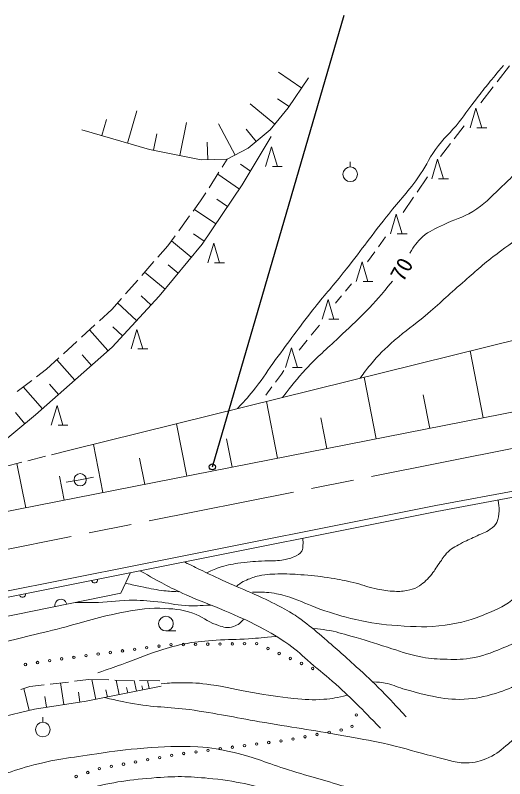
# Model space of a CAD drawing. Units: millimetres, scale not verified. Extents: x 40000 to 680000, y 20000 to 380000.
# Drawn here: x 112816 to 152783, y 255829 to 318154 of the extents above; entities that cross this region are included whole.
import ezdxf
from ezdxf.enums import TextEntityAlignment as Align

# ---------------------------------------------------------------- set-up
doc = ezdxf.new("R2010")
doc.units = ezdxf.units.MM
doc.header["$LTSCALE"] = 1000
doc.linetypes.add('CHAIN', pattern=[18.5, 12, -1.5, 3.5, -1.5])
for name, color, linetype, lineweight in [('M-BMK', 2, 'CHAIN', 13), ('M-STR-STRC', 7, 'Continuous', 25), ('M-WORK', 1, 'Continuous', 13)]:
    doc.layers.add(name, color=color, linetype=linetype, lineweight=lineweight)
doc.styles.add('ＭＳ ゴシック', font='')
doc.styles.get('ＭＳ ゴシック').set_extended_font_data('MS Gothic')

msp = doc.modelspace()

# ---------------------------------------------------------------- linework, layer by layer
at = {"layer": 'M-BMK'}
msp.add_line((69327, 266022), (167312, 285554), dxfattribs=at)
at = {"layer": 'M-STR-STRC'}
msp.add_line((128909, 281290), (139669, 318154), dxfattribs=at)
msp.add_circle((128909, 281290), 250, dxfattribs=at)
at = {"layer": 'M-WORK'}
for p, q in [((136205, 312212), (134312, 313505)), ((153169, 314013), (152153, 312707)), ((135096, 310589), (136769, 313038)), ((151846, 312313), (150830, 311007)), ((135171, 310698), (134225, 311345)), ((134016, 309275), (132007, 310927)), ((133623, 308797), (135096, 310589)), ((149957, 308966), (150437, 310566)), ((150437, 310566), (150917, 308966)), ((121977, 307721), (122734, 310343)), ((119880, 308327), (120258, 309638)), ((126260, 306701), (126805, 309400)), ((130762, 306738), (129411, 309291)), ((149476, 309135), (148662, 308079)), ((118251, 308797), (123766, 307204)), ((132500, 307862), (131668, 308861)), ((131831, 307304), (133623, 308797)), ((151317, 308966), (150517, 308966)), ((124100, 307137), (124373, 308486)), ((131352, 304302), (133711, 308245)), ((128535, 306362), (128496, 307805)), ((130132, 306405), (131831, 307304)), ((133255, 305802), (133735, 307402)), ((133735, 307402), (134215, 305802)), ((148357, 307682), (147544, 306626)), ((123766, 307204), (128008, 306348)), ((128008, 306348), (130132, 306405)), ((129716, 305755), (130132, 306405)), ((140166, 305777), (140166, 306177)), ((146821, 304814), (147301, 306414)), ((147301, 306414), (147781, 304814)), ((132028, 305433), (131201, 305995)), ((134615, 305802), (133815, 305802)), ((128637, 304071), (129446, 305334)), ((131124, 303967), (129344, 305175)), ((146489, 304953), (145626, 303705)), ((148181, 304814), (147381, 304814)), ((128066, 299464), (131352, 304302)), ((127951, 303000), (128367, 303650)), ((127345, 302172), (127951, 303000)), ((130157, 302543), (129267, 303147)), ((145341, 303294), (144478, 302046)), ((129190, 301119), (127443, 302306)), ((126164, 300558), (127050, 301768)), ((143446, 300304), (143926, 301904)), ((143926, 301904), (144406, 300304)), ((125263, 299326), (125869, 300154)), ((128241, 299721), (127368, 300315)), ((143044, 300055), (142463, 299243)), ((144806, 300304), (144006, 300304)), ((124464, 298417), (125263, 299326)), ((124572, 295222), (128066, 299464)), ((127190, 298400), (125565, 299739)), ((128537, 297956), (129017, 299556)), ((129017, 299556), (129497, 297956)), ((142172, 298836), (141591, 298024)), ((123144, 296916), (124134, 298042)), ((129897, 297956), (129097, 297956)), ((140651, 296421), (141131, 298021)), ((141131, 298021), (141611, 296421)), ((126119, 297100), (125307, 297770)), ((125048, 295800), (123375, 297179)), ((121823, 295414), (122813, 296540)), ((140276, 296232), (139780, 295638)), ((142011, 296421), (141211, 296421)), ((120694, 294129), (121493, 295038)), ((120719, 291071), (124572, 295222)), ((123902, 294500), (123107, 295238)), ((137873, 293345), (138353, 294945)), ((138353, 294945), (138833, 293345)), ((139459, 295254), (138962, 294659)), ((122722, 293229), (121169, 294670)), ((119695, 293215), (120694, 294129)), ((117381, 282672), (161130, 293527)), ((139233, 293345), (138433, 293345)), ((118220, 291864), (119326, 292877)), ((120386, 290776), (118884, 292472)), ((121569, 291987), (120793, 292708)), ((122268, 290914), (122748, 292514)), ((122748, 292514), (123228, 290914)), ((137648, 292847), (136980, 292026)), ((114477, 285545), (120719, 291071)), ((116745, 290513), (117851, 291526)), ((136664, 291638), (135995, 290816)), ((123628, 290914), (122828, 290914)), ((134890, 289403), (135370, 291003)), ((135370, 291003), (135850, 289403)), ((151034, 285292), (149960, 290756)), ((115377, 289261), (116376, 290176)), ((117672, 288373), (116210, 290024)), ((119029, 289575), (118278, 290423)), ((114561, 288642), (115377, 289261)), ((136250, 289403), (135450, 289403)), ((134555, 288865), (134062, 288209)), ((134754, 289157), (134555, 288865)), ((142292, 283573), (141302, 288608)), ((68750, 269111), (166675, 288367)), ((112968, 287433), (114163, 288340)), ((116351, 287205), (115621, 288030)), ((115031, 286036), (113462, 287808)), ((133761, 287809), (133268, 287153)), ((146663, 284432), (146126, 287164)), ((115752, 284695), (116232, 286295)), ((116232, 286295), (116712, 284695)), ((134236, 281988), (133323, 286628)), ((108221, 280380), (114477, 285545)), ((113587, 284811), (112834, 285723)), ((138264, 282781), (137769, 285298)), ((117112, 284695), (116312, 284695)), ((126812, 280529), (125972, 284804)), ((119972, 279184), (119197, 283123)), ((130524, 281259), (130068, 283578)), ((117381, 282672), (115782, 282272)), ((115297, 282151), (113841, 281787)), ((123392, 279856), (122972, 281994)), ((113356, 281665), (111901, 281301)), ((113669, 277944), (112957, 281564)), ((147158, 278145), (164761, 281402)), ((116820, 278564), (116433, 280534)), ((147252, 277654), (164855, 280911)), ((118116, 280240), (116964, 280030)), ((118116, 280240), (119203, 280438)), ((122900, 273297), (147158, 278145)), ((122998, 272807), (147252, 277654)), ((101546, 269017), (122900, 273297)), ((101646, 268528), (122998, 272807)), ((121437, 270980), (122237, 272654)), ((103266, 267260), (121437, 270980)), ((125116, 267892), (125916, 267892)), ((117152, 263724), (115663, 263545)), ((116787, 261876), (116521, 263648)), ((118797, 263923), (117648, 263784)), ((120454, 263895), (118797, 263923)), ((119384, 262306), (119058, 263919)), ((122454, 263861), (120954, 263886)), ((121293, 262691), (121052, 263885)), ((122705, 262977), (122527, 263859)), ((124611, 263824), (122954, 263852)), ((123750, 263188), (123618, 263841)), ((114018, 263346), (113277, 263124)), ((113960, 261412), (113523, 263198)), ((115166, 263485), (114018, 263346)), ((118618, 262151), (124730, 263386)), ((120339, 262499), (120218, 263095)), ((121999, 262834), (121910, 263275)), ((123228, 263082), (123162, 263409)), ((115370, 261663), (115237, 262549)), ((118089, 262072), (117967, 262885)), ((114376, 261514), (118618, 262151)), ((109737, 260379), (114376, 261514)), ((115066, 260443), (115066, 260843))]:
    msp.add_line(p, q, dxfattribs=at)
for centre, radius in [((140166, 305177), 600), ((118116, 280240), 500), ((125116, 268492), 600), ((124544, 266655), 100), ((125536, 266775), 100), ((126536, 266787), 100), ((127536, 266800), 100), ((128536, 266813), 100), ((129536, 266825), 100), ((130536, 266838), 100), ((131535, 266850), 100), ((132535, 266863), 100), ((120578, 266136), 100), ((121569, 266266), 100), ((122561, 266396), 100), ((123552, 266526), 100), ((133450, 266463), 100), ((134363, 266055), 100), ((115622, 265472), 100), ((116611, 265616), 100), ((117603, 265746), 100), ((118594, 265876), 100), ((119586, 266006), 100), ((135276, 265647), 100), ((113647, 265154), 100), ((114635, 265313), 100), ((136189, 265239), 100), ((137102, 264831), 100), ((140661, 261038), 100), ((115066, 259843), 600), ((139429, 259801), 100), ((140313, 260101), 100), ((136479, 259254), 100), ((137462, 259437), 100), ((138445, 259619), 100), ((132525, 258658), 100), ((133517, 258786), 100), ((134509, 258914), 100), ((135496, 259072), 100), ((127566, 258019), 100), ((128558, 258147), 100), ((129550, 258275), 100), ((130541, 258403), 100), ((131533, 258530), 100), ((123619, 257377), 100), ((124603, 257556), 100), ((125587, 257735), 100), ((126574, 257892), 100), ((120668, 256839), 100), ((121652, 257018), 100), ((122635, 257197), 100), ((118738, 256333), 100), ((119686, 256652), 100), ((117790, 256014), 100)]:
    msp.add_circle(centre, radius, dxfattribs=at)
for centre, radius, start, end in [((119295, 272065), 250, 191.33324, 11.33324), ((113412, 270886), 250, 191.33324, 11.33324), ((116539, 269977), 500, 11.57094, 191.57094)]:
    msp.add_arc(centre, radius, start, end, dxfattribs=at)
for points, knots in [([(145030, 298723), (145412, 299359), (145585, 299618), (146076, 300067), (146643, 300585), (147093, 300705), (147778, 301052), (148691, 301515), (149292, 301597), (150168, 302128), (151151, 302724), (151579, 303241), (152408, 304039), (153377, 304972), (153982, 305455), (154767, 306548), (155251, 307222), (155517, 307634), (155753, 308430), (155932, 309036), (155897, 309410), (155902, 310042), (155910, 311058), (155847, 311627), (155783, 312641), (155745, 313237), (155677, 313568), (155663, 314164), (155650, 314701), (155658, 314890), (155693, 315538)], [0, 0, 0, 0, 1, 1, 1, 2, 2, 2, 3, 3, 3, 4, 4, 4, 5, 5, 5, 6, 6, 6, 7, 7, 7, 8, 8, 8, 9, 9, 9, 10, 10, 10, 10]), ([(130970, 286044), (131687, 286830), (131887, 287060), (132434, 287745), (133123, 288607), (133425, 289153), (134077, 290045), (135237, 291633), (135888, 292522), (137093, 294077), (138038, 295295), (138645, 295915), (139602, 297123), (140991, 298878), (141712, 299905), (143096, 301663), (144098, 302934), (144753, 303574), (145695, 304889), (146311, 305749), (146515, 306326), (147129, 307188), (147804, 308140), (148346, 308543), (149070, 309458), (149639, 310178), (149915, 310613), (150474, 311340), (151308, 312425), (151603, 312765), (152684, 314058)], [0, 0, 0, 0, 1, 1, 1, 2, 2, 2, 3, 3, 3, 4, 4, 4, 5, 5, 5, 6, 6, 6, 7, 7, 7, 8, 8, 8, 9, 9, 9, 10, 10, 10, 10]), ([(140981, 288528), (141346, 289059), (141471, 289211), (141810, 289629), (142502, 290480), (142963, 290899), (143788, 291620), (144734, 292447), (145337, 292821), (146297, 293631), (147506, 294651), (148128, 295285), (149324, 296319), (150376, 297229), (150939, 297774), (152052, 298609), (153127, 299416), (153741, 299859), (154899, 300541), (155978, 301176), (156657, 301397), (157746, 302014), (158632, 302516), (159260, 302667), (159937, 303428), (160242, 303771), (160275, 304065), (160414, 304503), (160554, 304942), (160598, 305201), (160653, 305658), (160757, 306507), (160762, 306994), (160713, 307848), (160653, 308902), (160536, 309305), (160241, 310509)], [0, 0, 0, 0, 1, 1, 1, 2, 2, 2, 3, 3, 3, 4, 4, 4, 5, 5, 5, 6, 6, 6, 7, 7, 7, 8, 8, 8, 9, 9, 9, 10, 10, 10, 11, 11, 11, 12, 12, 12, 12]), ([(134634, 286953), (135498, 288069), (135761, 288390), (136548, 289255), (137531, 290335), (138184, 290840), (139236, 291853), (140086, 292672), (140597, 293095), (141416, 293944), (142324, 294883), (142609, 295234), (143627, 296453)], [0, 0, 0, 0, 1, 1, 1, 2, 2, 2, 3, 3, 3, 4, 4, 4, 4]), ([(86562, 235902), (87584, 236911), (87845, 237166), (88672, 237972), (89980, 239247), (90770, 239903), (92044, 241211), (93283, 242485), (93922, 243250), (95137, 244546), (96498, 246000), (97193, 246883), (98641, 248250), (100017, 249549), (100805, 250269), (102325, 251396), (103400, 252193), (104063, 252557), (105232, 253208), (106845, 254107), (107783, 254560), (109493, 255259), (111205, 255958), (112171, 256356), (113953, 256852), (116064, 257439), (117304, 257533), (119469, 257867), (120963, 258098), (121805, 258203), (123312, 258325), (125025, 258464), (125995, 258511), (127712, 258425), (128891, 258365), (129548, 258230), (130699, 257967), (132466, 257562), (133387, 257087), (135119, 256553), (137057, 255956), (138159, 255675), (140097, 255080), (141541, 254636), (142349, 254387), (143781, 253905), (145193, 253429), (145944, 253034), (147385, 252650), (148278, 252413), (148790, 252266), (149714, 252232), (150523, 252203), (151005, 252254), (151765, 252531), (152549, 252817), (152885, 253205), (153537, 253726), (154573, 254553), (155036, 255151), (155966, 256095), (157234, 257381), (157899, 258144), (159112, 259480), (160616, 261137), (161347, 262166), (162896, 263781), (164731, 265695), (165863, 266663), (167794, 268480), (169443, 270032), (170351, 270921), (172055, 272413), (173526, 273700), (174310, 274481), (175908, 275608), (177816, 276954), (179014, 277526), (181121, 278532), (182674, 279273), (183595, 279583), (185223, 280138), (186803, 280678), (187751, 280793), (189312, 281386), (190608, 281879), (191282, 282283), (192511, 282926), (193363, 283372), (193790, 283714), (194648, 284147), (195533, 284594), (196038, 284846), (196984, 285143), (197920, 285436), (198487, 285429), (199453, 285594), (200808, 285825), (201252, 285881), (202934, 286115)], [0, 0, 0, 0, 1, 1, 1, 2, 2, 2, 3, 3, 3, 4, 4, 4, 5, 5, 5, 6, 6, 6, 7, 7, 7, 8, 8, 8, 9, 9, 9, 10, 10, 10, 11, 11, 11, 12, 12, 12, 13, 13, 13, 14, 14, 14, 15, 15, 15, 16, 16, 16, 17, 17, 17, 18, 18, 18, 19, 19, 19, 20, 20, 20, 21, 21, 21, 22, 22, 22, 23, 23, 23, 24, 24, 24, 25, 25, 25, 26, 26, 26, 27, 27, 27, 28, 28, 28, 29, 29, 29, 30, 30, 30, 31, 31, 31, 32, 32, 32, 33, 33, 33, 33]), ([(91135, 237249), (93209, 239333), (93786, 239898), (95556, 241520), (97648, 243437), (98829, 244512), (101081, 246239), (103218, 247877), (104497, 248694), (106816, 250062), (109602, 251706), (111253, 252496), (114253, 253706), (115947, 254389), (116957, 254620), (118733, 255050), (120890, 255572), (122135, 255741), (124348, 255916), (126139, 256057), (127160, 256012), (128947, 255826), (131234, 255589), (132487, 255213), (134712, 254632), (136778, 254092), (137905, 253670), (139909, 252929), (141967, 252168), (143056, 251579), (145076, 250719), (146427, 250144), (147145, 249714), (148540, 249256), (149251, 249022), (149677, 248824), (150422, 248897), (150937, 248948), (151224, 249106), (151646, 249405), (152417, 249950), (152592, 250534), (153200, 251257), (154435, 252727), (155089, 253585), (156366, 255020), (158187, 257068), (159212, 258214), (161114, 260187), (163588, 262752), (165028, 264138), (167596, 266608), (169552, 268491), (170581, 269626), (172673, 271357), (174167, 272595), (175049, 273240), (176668, 274309), (178485, 275510), (179543, 276133), (181486, 277117), (183897, 278337), (185367, 278766), (187878, 279765), (189213, 280297), (190001, 280494), (191323, 281059), (193143, 281838), (194073, 282481), (195922, 283190), (197528, 283805), (198468, 284055), (200143, 284444), (201661, 284797), (202551, 284800), (204066, 285161), (205261, 285446), (205672, 285562), (207097, 286002)], [0, 0, 0, 0, 1, 1, 1, 2, 2, 2, 3, 3, 3, 4, 4, 4, 5, 5, 5, 6, 6, 6, 7, 7, 7, 8, 8, 8, 9, 9, 9, 10, 10, 10, 11, 11, 11, 12, 12, 12, 13, 13, 13, 14, 14, 14, 15, 15, 15, 16, 16, 16, 17, 17, 17, 18, 18, 18, 19, 19, 19, 20, 20, 20, 21, 21, 21, 22, 22, 22, 23, 23, 23, 24, 24, 24, 25, 25, 25, 26, 26, 26, 26]), ([(120115, 262453), (121266, 262181), (121602, 262122), (122562, 261950), (124442, 261615), (125533, 261702), (127421, 261419), (129680, 261082), (130930, 260793), (133182, 260411), (135835, 259960), (137330, 259761), (139978, 259282), (141289, 259045), (142023, 258907), (143323, 258619), (144753, 258301), (145522, 257997), (146947, 257663), (147982, 257420), (148552, 257130), (149615, 257125), (150366, 257122), (150800, 257262), (151487, 257563), (152183, 257868), (152495, 258194), (153080, 258678), (154054, 259485), (154455, 260095), (155370, 260968), (156501, 262047), (157148, 262638), (158317, 263676), (159406, 264644), (160048, 265149), (161164, 266085), (162776, 267438), (163736, 268128), (165306, 269530), (166734, 270805), (167470, 271589), (168870, 272895), (170323, 274251), (171037, 275129), (172613, 276340), (174020, 277420), (174932, 277855), (176476, 278729), (178283, 279752), (179327, 280273), (181215, 281138), (182914, 281917), (183888, 282307), (185635, 282970), (186887, 283445), (187603, 283669), (188861, 284125), (189436, 284333), (189790, 284377), (190329, 284665), (190836, 284935), (191023, 285086), (191533, 285511)], [0, 0, 0, 0, 1, 1, 1, 2, 2, 2, 3, 3, 3, 4, 4, 4, 5, 5, 5, 6, 6, 6, 7, 7, 7, 8, 8, 8, 9, 9, 9, 10, 10, 10, 11, 11, 11, 12, 12, 12, 13, 13, 13, 14, 14, 14, 15, 15, 15, 16, 16, 16, 17, 17, 17, 18, 18, 18, 19, 19, 19, 20, 20, 20, 21, 21, 21, 21]), ([(142033, 263736), (142483, 263719), (142632, 263701), (143009, 263636), (143596, 263535), (143891, 263343), (144463, 263178), (145403, 262907), (145929, 262738), (146892, 262561), (147883, 262379), (148454, 262271), (149460, 262322), (150480, 262374), (151053, 262502), (152029, 262800), (152865, 263055), (153334, 263239), (154080, 263696), (154791, 264131), (155063, 264548), (155713, 265070), (156378, 265605), (156723, 265947), (157445, 266404), (158339, 266970), (158923, 267141), (159834, 267678), (161083, 268415), (161803, 268811), (162941, 269709), (163956, 270511), (164479, 271022), (165370, 271959), (166172, 272803), (166521, 273366), (167301, 274229), (168452, 275502), (169123, 276195), (170387, 277355), (171081, 277992), (171494, 278329), (172279, 278849), (173326, 279542), (174007, 279773), (175126, 280342), (176463, 281022), (177201, 281427), (178571, 282035), (179433, 282417), (179951, 282546), (180821, 282911), (181758, 283304), (182064, 283451), (183191, 283986)], [0, 0, 0, 0, 1, 1, 1, 2, 2, 2, 3, 3, 3, 4, 4, 4, 5, 5, 5, 6, 6, 6, 7, 7, 7, 8, 8, 8, 9, 9, 9, 10, 10, 10, 11, 11, 11, 12, 12, 12, 13, 13, 13, 14, 14, 14, 15, 15, 15, 16, 16, 16, 17, 17, 17, 18, 18, 18, 18]), ([(137159, 268097), (137667, 268054), (137817, 268031), (138234, 267965), (139026, 267839), (139454, 267689), (140226, 267473), (141401, 267144), (142043, 266907), (143212, 266557), (144222, 266255), (144768, 266007), (145801, 265801), (146568, 265648), (147010, 265615), (147792, 265588), (148642, 265560), (149128, 265536), (149969, 265668), (151025, 265834), (151591, 266081), (152584, 266478), (153812, 266968), (154457, 267345), (155611, 267991), (156616, 268554), (157150, 268921), (158119, 269544), (159003, 270112), (159564, 270348), (160350, 271044), (160966, 271591), (161272, 271961), (161704, 272664), (162106, 273318), (162133, 273783), (162420, 274496), (162687, 275157), (162772, 275561), (163124, 276181), (163589, 277002), (163927, 277430), (164597, 278093), (165163, 278652), (165580, 278855), (166257, 279274), (166945, 279701), (167419, 279777), (168115, 280190), (168514, 280428), (168787, 280523), (169084, 280881), (169353, 281204), (169430, 281404), (169578, 281839)], [0, 0, 0, 0, 1, 1, 1, 2, 2, 2, 3, 3, 3, 4, 4, 4, 5, 5, 5, 6, 6, 6, 7, 7, 7, 8, 8, 8, 9, 9, 9, 10, 10, 10, 11, 11, 11, 12, 12, 12, 13, 13, 13, 14, 14, 14, 15, 15, 15, 16, 16, 16, 17, 17, 17, 18, 18, 18, 18]), ([(132176, 271057), (132890, 271074), (133127, 271080), (133729, 270998), (134331, 270916), (134663, 270822), (135242, 270639), (136221, 270330), (136721, 270022), (137691, 269684), (138823, 269289), (139468, 269089), (140638, 268827), (141950, 268534), (142702, 268421), (144043, 268330), (145556, 268227), (146422, 268168), (147926, 268369), (149293, 268553), (150059, 268770), (151330, 269305), (152291, 269709), (152850, 269961), (153640, 270639), (154562, 271431), (154935, 272033), (155631, 273029), (156397, 274123), (156515, 274945), (157364, 275976), (158012, 276762), (158471, 277136), (159315, 277708), (160067, 278218), (160593, 278334), (161346, 278843), (161834, 279173), (162122, 279371), (162481, 279838), (162684, 280102), (162764, 280217), (162940, 280556)], [0, 0, 0, 0, 1, 1, 1, 2, 2, 2, 3, 3, 3, 4, 4, 4, 5, 5, 5, 6, 6, 6, 7, 7, 7, 8, 8, 8, 9, 9, 9, 10, 10, 10, 11, 11, 11, 12, 12, 12, 13, 13, 13, 14, 14, 14, 14]), ([(152244, 278577), (152310, 278188), (152330, 278045), (152316, 277703), (152301, 277327), (152296, 277098), (152139, 276756), (152012, 276478), (151845, 276372), (151600, 276190), (151225, 275910), (150949, 275861), (150529, 275659), (150068, 275437), (149791, 275348), (149343, 275101), (148862, 274836), (148560, 274721), (148157, 274349), (147811, 274030), (147702, 273772), (147423, 273393), (147142, 273012), (147036, 272758), (146723, 272402), (146356, 271984), (146121, 271758), (145644, 271473), (145344, 271294), (145137, 271265), (144794, 271198), (144346, 271112), (144082, 271108), (143626, 271137), (143058, 271172), (142740, 271227), (142184, 271349), (141478, 271503), (141108, 271688), (140405, 271853), (139712, 272016), (139321, 272098), (138617, 272207), (137755, 272341), (137269, 272400), (136399, 272467), (135658, 272525), (135240, 272554), (134497, 272547), (133799, 272541), (133403, 272526), (132718, 272396), (132309, 272319), (132094, 272210), (131709, 272051), (131481, 271957), (131358, 271888), (131156, 271747), (131045, 271669), (131004, 271639), (130881, 271534)], [0, 0, 0, 0, 1, 1, 1, 2, 2, 2, 3, 3, 3, 4, 4, 4, 5, 5, 5, 6, 6, 6, 7, 7, 7, 8, 8, 8, 9, 9, 9, 10, 10, 10, 11, 11, 11, 12, 12, 12, 13, 13, 13, 14, 14, 14, 15, 15, 15, 16, 16, 16, 17, 17, 17, 18, 18, 18, 19, 19, 19, 20, 20, 20, 20]), ([(128441, 272639), (128973, 272891), (129149, 272964), (129623, 273117), (130232, 273314), (130595, 273357), (131229, 273449), (131996, 273560), (132433, 273559), (133207, 273608), (133746, 273643), (134053, 273600), (134587, 273675), (134976, 273729), (135195, 273786), (135556, 273940), (135850, 274066), (136050, 274148), (136220, 274418), (136321, 274578), (136282, 274708), (136300, 274896), (136321, 275117), (136314, 275202), (136300, 275465)], [0, 0, 0, 0, 1, 1, 1, 2, 2, 2, 3, 3, 3, 4, 4, 4, 5, 5, 5, 6, 6, 6, 7, 7, 7, 8, 8, 8, 8]), ([(126622, 273531), (127320, 273183), (127501, 273095), (128068, 272822), (128939, 272401), (129430, 272172), (130311, 271773), (131223, 271360), (131755, 271177), (132660, 270751), (133521, 270346), (134008, 270127), (134837, 269662), (135368, 269365), (135658, 269181), (136152, 268826), (136843, 268329), (137200, 268008), (137851, 267459), (138971, 266514), (139582, 265964), (140665, 264977), (141491, 264223), (141947, 263792), (142736, 262999), (143540, 262190), (143796, 261909), (144740, 260875)], [0, 0, 0, 0, 1, 1, 1, 2, 2, 2, 3, 3, 3, 4, 4, 4, 5, 5, 5, 6, 6, 6, 7, 7, 7, 8, 8, 8, 9, 9, 9, 9]), ([(122998, 272807), (124756, 271818), (125258, 271520), (126773, 270831), (127989, 270278), (128716, 270074), (129939, 269536), (131054, 269046), (131694, 268799), (132767, 268222), (133723, 267708), (134265, 267419), (135149, 266789), (135883, 266265), (136227, 265885), (136915, 265302), (137726, 264614), (138191, 264242), (138986, 263536), (140484, 262206), (140940, 261697), (142649, 259946)], [0, 0, 0, 0, 1, 1, 1, 2, 2, 2, 3, 3, 3, 4, 4, 4, 5, 5, 5, 6, 6, 6, 7, 7, 7, 7]), ([(121824, 271791), (122431, 271653), (122589, 271619), (123081, 271517), (123739, 271381), (124105, 271280), (124772, 271198), (125312, 271132), (125505, 271119), (126161, 271092)], [0, 0, 0, 0, 1, 1, 1, 2, 2, 2, 3, 3, 3, 3]), ([(117732, 270221), (118428, 270200), (118623, 270203), (119193, 270209), (120336, 270223), (120971, 270377), (122113, 270395), (123032, 270410), (123548, 270365), (124463, 270276), (125343, 270190), (125823, 270017), (126706, 269970), (127514, 269928), (127816, 269944), (128777, 270010)], [0, 0, 0, 0, 1, 1, 1, 2, 2, 2, 3, 3, 3, 4, 4, 4, 5, 5, 5, 5]), ([(73285, 244848), (74740, 245475), (75123, 245646), (76289, 246185), (77845, 246905), (78739, 247272), (80231, 248117), (81853, 249035), (82650, 249731), (84174, 250805), (86157, 252203), (87242, 253023), (89191, 254468), (91168, 255935), (92252, 256786), (94229, 258252), (95003, 258825), (95469, 259102), (96220, 259705), (97262, 260541), (97765, 261108), (98829, 261915), (99731, 262600), (100278, 262937), (101278, 263468), (102837, 264297), (103746, 264718), (105419, 265280), (107402, 265947), (108569, 266136), (110596, 266654), (112800, 267218), (114045, 267494), (116251, 268048), (118253, 268551), (119337, 268999), (121368, 269362), (122632, 269588), (123351, 269796), (124634, 269741), (125694, 269695), (126319, 269689), (127322, 269342), (128108, 269071), (128445, 268670), (129234, 268407), (129697, 268252), (129991, 268102), (130468, 268207), (130915, 268306), (131126, 268499), (131464, 268825)], [0, 0, 0, 0, 1, 1, 1, 2, 2, 2, 3, 3, 3, 4, 4, 4, 5, 5, 5, 6, 6, 6, 7, 7, 7, 8, 8, 8, 9, 9, 9, 10, 10, 10, 11, 11, 11, 12, 12, 12, 13, 13, 13, 14, 14, 14, 15, 15, 15, 16, 16, 16, 17, 17, 17, 17]), ([(119559, 264479), (120507, 264801), (120750, 264887), (121510, 265156), (122698, 265577), (123337, 265886), (124537, 266271), (125430, 266558), (125937, 266715), (126860, 266882), (127768, 267045), (128289, 267062), (129209, 267134), (130244, 267215), (130829, 267181), (131864, 267253), (132737, 267315), (133024, 267342), (134094, 267452)], [0, 0, 0, 0, 1, 1, 1, 2, 2, 2, 3, 3, 3, 4, 4, 4, 5, 5, 5, 6, 6, 6, 6]), ([(124733, 263586), (125480, 263651), (125703, 263659), (126326, 263666), (127292, 263677), (127837, 263636), (128795, 263507), (130134, 263326), (130859, 263076), (132193, 262856), (133500, 262641), (134232, 262510), (135551, 262392), (136507, 262306), (137051, 262227), (138007, 262312), (138762, 262379), (139054, 262435), (139919, 262644)], [0, 0, 0, 0, 1, 1, 1, 2, 2, 2, 3, 3, 3, 4, 4, 4, 5, 5, 5, 6, 6, 6, 6])]:
    msp.add_open_spline(points, degree=3, knots=knots, dxfattribs=at)

# ---------------------------------------------------------------- texts
at = {"layer": 'M-WORK', "style": 'ＭＳ ゴシック'}
msp.add_text('70', height=1320, rotation=60.409, dxfattribs=at).set_placement((144355, 297410), align=Align.MIDDLE_CENTER)

doc.saveas('drawing.dxf')
